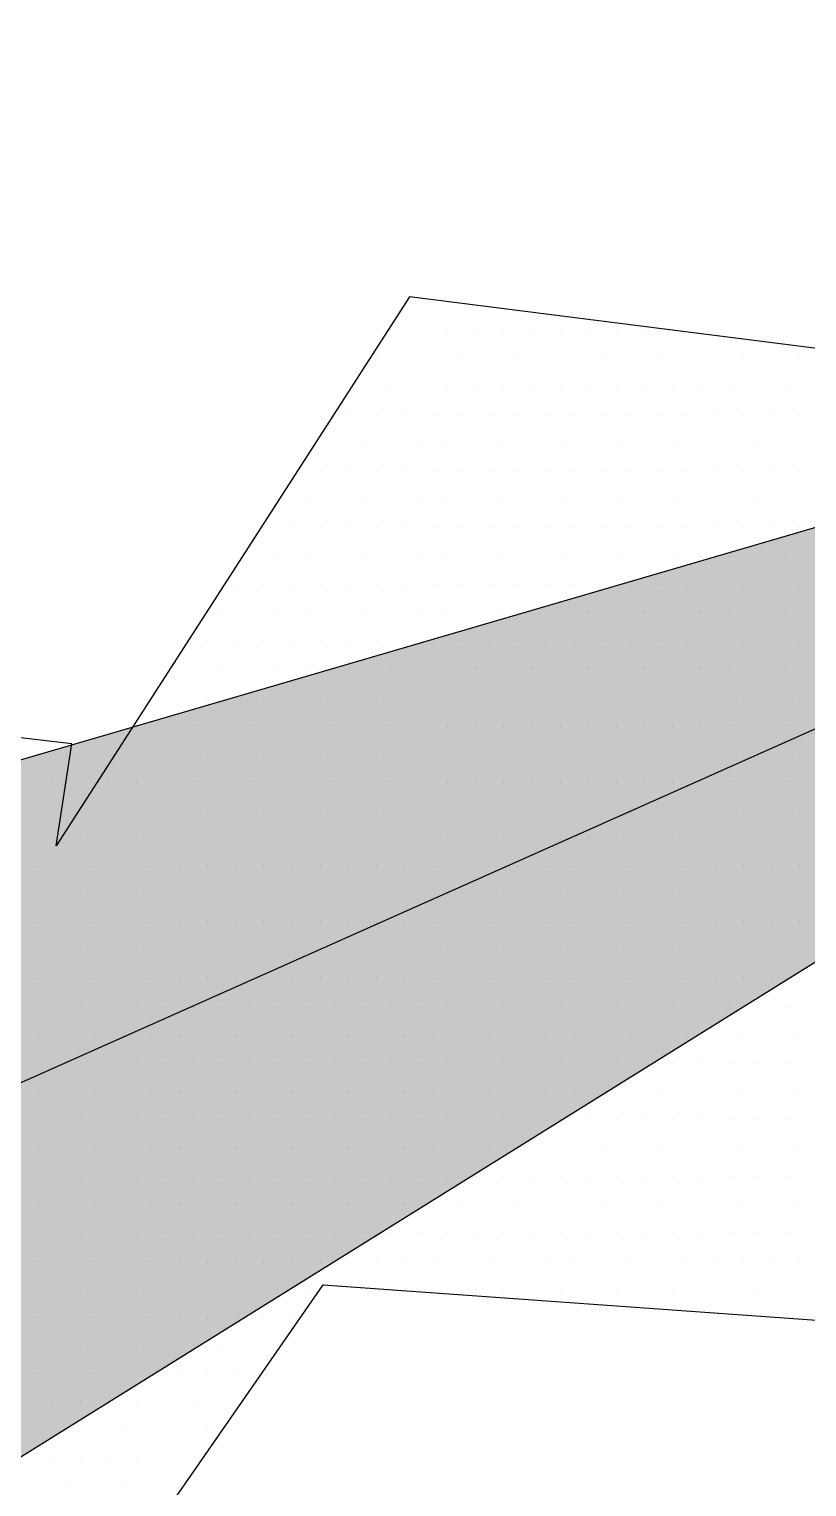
# Paper-space layout 'TOP_A1_00200_01-01-2017_MODELE' of a CAD drawing. Header units: metres. Extents: x 1274 to 2143, y 12 to 312.
# Drawn here: x 1538.615 to 1540.133, y 155.818 to 158.663 of the extents above; entities that cross this region are included whole.
import ezdxf

# ---------------------------------------------------------------- set-up
doc = ezdxf.new("R2010")
doc.units = ezdxf.units.M
doc.header["$LTSCALE"] = 2
doc.set_wipeout_variables(frame=1)
doc.linetypes.add('CACHEX2', pattern=[0.75, 0.5, -0.25])
for name, color, linetype in [('CARTOUCHE', 7, 'Continuous'), ('LOGO', 4, 'Continuous'), ('rosace', 7, 'Continuous')]:
    doc.layers.add(name, color=color, linetype=linetype)

# ---------------------------------------------------------------- blocks, each defined once
blk = doc.blocks.new('A$C715108E3')
at = {"layer": 'LOGO', "color": 131}
for p, q in [((-0.2929, -6.6344), (-0.2929, -6.6344)), ((-0.2043, -6.6344), (-0.2043, -6.6344)), ((-0.3518, -6.7259), (-0.3518, -6.7259)), ((-0.342, -6.7259), (-0.342, -6.7259)), ((-0.2508, -6.7259), (-0.2508, -6.7259)), ((-0.1587, -6.7259), (-0.1587, -6.7259)), ((-0.0667, -6.7259), (-0.0667, -6.7259)), ((0.0251, -6.7259), (0.0251, -6.7259)), ((0.1166, -6.7259), (0.1166, -6.7259)), ((0.2084, -6.7259), (0.2084, -6.7259)), ((0.3002, -6.7259), (0.3002, -6.7259)), ((0.3917, -6.7259), (0.3917, -6.7259)), ((0.4835, -6.7259), (0.4835, -6.7259)), ((0.5755, -6.7259), (0.5755, -6.7259)), ((-0.4108, -6.8181), (-0.4108, -6.8181)), ((-0.3879, -6.8181), (-0.3879, -6.8181)), ((-0.2963, -6.8181), (-0.2963, -6.8181)), ((-0.2043, -6.8181), (-0.2043, -6.8181)), ((-0.1124, -6.8181), (-0.1124, -6.8181)), ((-0.0212, -6.8181), (-0.0212, -6.8181)), ((0.0708, -6.8181), (0.0708, -6.8181)), ((0.1627, -6.8181), (0.1627, -6.8181)), ((0.2541, -6.8181), (0.2541, -6.8181)), ((0.346, -6.8181), (0.346, -6.8181)), ((0.4378, -6.8181), (0.4378, -6.8181)), ((0.5293, -6.8181), (0.5293, -6.8181)), ((0.6211, -6.8181), (0.6211, -6.8181)), ((0.7131, -6.8181), (0.7131, -6.8181)), ((0.8044, -6.8181), (0.8044, -6.8181)), ((0.8964, -6.8181), (0.8964, -6.8181)), ((0.988, -6.8181), (0.988, -6.8181)), ((-0.4702, -6.9095), (-0.4702, -6.9095)), ((-0.434, -6.9095), (-0.434, -6.9095)), ((-0.342, -6.9095), (-0.342, -6.9095)), ((-0.2508, -6.9095), (-0.2508, -6.9095)), ((-0.1587, -6.9095), (-0.1587, -6.9095)), ((-0.0667, -6.9095), (-0.0667, -6.9095)), ((0.0251, -6.9095), (0.0251, -6.9095)), ((0.1166, -6.9095), (0.1166, -6.9095)), ((0.2084, -6.9095), (0.2084, -6.9095)), ((0.3002, -6.9095), (0.3002, -6.9095)), ((0.3917, -6.9095), (0.3917, -6.9095)), ((0.4835, -6.9095), (0.4835, -6.9095)), ((0.5755, -6.9095), (0.5755, -6.9095)), ((0.6668, -6.9095), (0.6668, -6.9095)), ((0.7588, -6.9095), (0.7588, -6.9095)), ((0.8507, -6.9095), (0.8507, -6.9095)), ((0.9423, -6.9095), (0.9423, -6.9095)), ((-0.5293, -7.0019), (-0.5293, -7.0019)), ((-0.4796, -7.0019), (-0.4796, -7.0019)), ((-0.3879, -7.0019), (-0.3879, -7.0019)), ((-0.2963, -7.0019), (-0.2963, -7.0019)), ((-0.2043, -7.0019), (-0.2043, -7.0019)), ((-0.1124, -7.0019), (-0.1124, -7.0019)), ((-0.0212, -7.0019), (-0.0212, -7.0019)), ((0.0708, -7.0019), (0.0708, -7.0019)), ((0.1627, -7.0019), (0.1627, -7.0019)), ((0.2541, -7.0019), (0.2541, -7.0019)), ((0.346, -7.0019), (0.346, -7.0019)), ((0.4378, -7.0019), (0.4378, -7.0019)), ((0.5293, -7.0019), (0.5293, -7.0019)), ((0.6211, -7.0019), (0.6211, -7.0019)), ((0.7131, -7.0019), (0.7131, -7.0019)), ((0.8044, -7.0019), (0.8044, -7.0019)), ((0.8964, -7.0019), (0.8964, -7.0019)), ((0.988, -7.0019), (0.988, -7.0019)), ((-0.5877, -7.0932), (-0.5877, -7.0932)), ((-0.5257, -7.0932), (-0.5257, -7.0932)), ((-0.434, -7.0932), (-0.434, -7.0932)), ((-0.342, -7.0932), (-0.342, -7.0932)), ((-0.2508, -7.0932), (-0.2508, -7.0932)), ((-0.1587, -7.0932), (-0.1587, -7.0932)), ((-0.0667, -7.0932), (-0.0667, -7.0932)), ((0.0251, -7.0932), (0.0251, -7.0932)), ((0.1166, -7.0932), (0.1166, -7.0932)), ((0.2084, -7.0932), (0.2084, -7.0932)), ((0.3002, -7.0932), (0.3002, -7.0932)), ((0.3917, -7.0932), (0.3917, -7.0932)), ((0.4835, -7.0932), (0.4835, -7.0932)), ((0.5755, -7.0932), (0.5755, -7.0932)), ((0.6668, -7.0932), (0.6668, -7.0932)), ((0.7588, -7.0932), (0.7588, -7.0932)), ((0.8507, -7.0932), (0.8507, -7.0932)), ((0.9423, -7.0932), (0.9423, -7.0932)), ((-0.647, -7.1847), (-0.647, -7.1847)), ((-0.5712, -7.1847), (-0.5712, -7.1847)), ((-0.4796, -7.1847), (-0.4796, -7.1847)), ((-0.3879, -7.1847), (-0.3879, -7.1847)), ((-0.2963, -7.1847), (-0.2963, -7.1847)), ((-0.2043, -7.1847), (-0.2043, -7.1847)), ((-0.1124, -7.1847), (-0.1124, -7.1847)), ((-0.0212, -7.1847), (-0.0212, -7.1847)), ((0.0708, -7.1847), (0.0708, -7.1847)), ((0.1627, -7.1847), (0.1627, -7.1847)), ((0.2541, -7.1847), (0.2541, -7.1847)), ((0.346, -7.1847), (0.346, -7.1847)), ((0.4378, -7.1847), (0.4378, -7.1847)), ((0.5293, -7.1847), (0.5293, -7.1847)), ((0.6211, -7.1847), (0.6211, -7.1847)), ((0.7131, -7.1847), (0.7131, -7.1847)), ((0.8044, -7.1847), (0.8044, -7.1847)), ((0.8964, -7.1847), (0.8964, -7.1847)), ((0.988, -7.1847), (0.988, -7.1847)), ((-0.7062, -7.2771), (-0.7062, -7.2771)), ((-0.6173, -7.2771), (-0.6173, -7.2771)), ((-0.5257, -7.2771), (-0.5257, -7.2771)), ((-0.434, -7.2771), (-0.434, -7.2771)), ((-0.342, -7.2771), (-0.342, -7.2771)), ((-0.2508, -7.2771), (-0.2508, -7.2771)), ((-0.1587, -7.2771), (-0.1587, -7.2771)), ((-0.0667, -7.2771), (-0.0667, -7.2771)), ((0.0251, -7.2771), (0.0251, -7.2771)), ((0.1166, -7.2771), (0.1166, -7.2771)), ((0.2084, -7.2771), (0.2084, -7.2771)), ((0.3002, -7.2771), (0.3002, -7.2771)), ((0.3917, -7.2771), (0.3917, -7.2771)), ((0.4835, -7.2771), (0.4835, -7.2771)), ((0.5755, -7.2771), (0.5755, -7.2771)), ((0.6668, -7.2771), (0.6668, -7.2771)), ((0.7588, -7.2771), (0.7588, -7.2771)), ((0.8507, -7.2771), (0.8507, -7.2771)), ((0.9423, -7.2771), (0.9423, -7.2771)), ((-0.765, -7.3683), (-0.765, -7.3683)), ((-0.7549, -7.3683), (-0.7549, -7.3683)), ((-0.6633, -7.3683), (-0.6633, -7.3683)), ((-0.5712, -7.3683), (-0.5712, -7.3683)), ((-0.4796, -7.3683), (-0.4796, -7.3683)), ((-0.3879, -7.3683), (-0.3879, -7.3683)), ((-0.2963, -7.3683), (-0.2963, -7.3683)), ((-0.2043, -7.3683), (-0.2043, -7.3683)), ((-0.1124, -7.3683), (-0.1124, -7.3683)), ((-0.0212, -7.3683), (-0.0212, -7.3683)), ((0.0708, -7.3683), (0.0708, -7.3683)), ((0.1627, -7.3683), (0.1627, -7.3683)), ((0.2541, -7.3683), (0.2541, -7.3683)), ((0.346, -7.3683), (0.346, -7.3683)), ((0.4378, -7.3683), (0.4378, -7.3683)), ((0.5293, -7.3683), (0.5293, -7.3683)), ((0.6211, -7.3683), (0.6211, -7.3683)), ((0.7131, -7.3683), (0.7131, -7.3683)), ((0.8044, -7.3683), (0.8044, -7.3683)), ((0.8964, -7.3683), (0.8964, -7.3683)), ((0.988, -7.3683), (0.988, -7.3683)), ((-0.8237, -7.46), (-0.8237, -7.46)), ((-0.801, -7.46), (-0.801, -7.46)), ((-0.709, -7.46), (-0.709, -7.46)), ((-0.6173, -7.46), (-0.6173, -7.46)), ((-0.5257, -7.46), (-0.5257, -7.46)), ((-0.434, -7.46), (-0.434, -7.46)), ((-0.342, -7.46), (-0.342, -7.46)), ((-0.2508, -7.46), (-0.2508, -7.46)), ((-0.1587, -7.46), (-0.1587, -7.46)), ((-0.0667, -7.46), (-0.0667, -7.46)), ((0.0251, -7.46), (0.0251, -7.46)), ((0.1166, -7.46), (0.1166, -7.46)), ((0.2084, -7.46), (0.2084, -7.46)), ((0.3002, -7.46), (0.3002, -7.46)), ((0.3917, -7.46), (0.3917, -7.46)), ((0.4835, -7.46), (0.4835, -7.46)), ((0.5755, -7.46), (0.5755, -7.46)), ((0.6668, -7.46), (0.6668, -7.46)), ((0.7588, -7.46), (0.7588, -7.46)), ((0.8507, -7.46), (0.8507, -7.46)), ((0.9423, -7.46), (0.9423, -7.46)), ((-0.8831, -7.5524), (-0.8831, -7.5524)), ((-0.8465, -7.5524), (-0.8465, -7.5524)), ((-0.7549, -7.5524), (-0.7549, -7.5524)), ((-0.6633, -7.5524), (-0.6633, -7.5524)), ((-0.5712, -7.5524), (-0.5712, -7.5524)), ((-0.4796, -7.5524), (-0.4796, -7.5524)), ((-0.3879, -7.5524), (-0.3879, -7.5524)), ((-0.2963, -7.5524), (-0.2963, -7.5524)), ((-0.2043, -7.5524), (-0.2043, -7.5524)), ((-0.1124, -7.5524), (-0.1124, -7.5524)), ((-0.0212, -7.5524), (-0.0212, -7.5524)), ((0.0708, -7.5524), (0.0708, -7.5524)), ((0.1627, -7.5524), (0.1627, -7.5524)), ((0.2541, -7.5524), (0.2541, -7.5524)), ((0.346, -7.5524), (0.346, -7.5524)), ((0.4378, -7.5524), (0.4378, -7.5524)), ((0.5293, -7.5524), (0.5293, -7.5524)), ((0.6211, -7.5524), (0.6211, -7.5524)), ((0.7131, -7.5524), (0.7131, -7.5524)), ((0.8044, -7.5524), (0.8044, -7.5524)), ((0.8964, -7.5524), (0.8964, -7.5524)), ((0.988, -7.5524), (0.988, -7.5524)), ((-0.9423, -7.6436), (-0.9423, -7.6436)), ((-0.8921, -7.6436), (-0.8921, -7.6436)), ((-0.801, -7.6436), (-0.801, -7.6436)), ((-0.709, -7.6436), (-0.709, -7.6436)), ((-0.6173, -7.6436), (-0.6173, -7.6436)), ((-0.5257, -7.6436), (-0.5257, -7.6436)), ((-0.434, -7.6436), (-0.434, -7.6436)), ((-0.342, -7.6436), (-0.342, -7.6436)), ((-0.2508, -7.6436), (-0.2508, -7.6436)), ((-0.1587, -7.6436), (-0.1587, -7.6436)), ((-0.0667, -7.6436), (-0.0667, -7.6436)), ((0.0251, -7.6436), (0.0251, -7.6436)), ((0.1166, -7.6436), (0.1166, -7.6436)), ((0.2084, -7.6436), (0.2084, -7.6436)), ((0.3002, -7.6436), (0.3002, -7.6436)), ((0.3917, -7.6436), (0.3917, -7.6436)), ((0.4835, -7.6436), (0.4835, -7.6436)), ((0.5755, -7.6436), (0.5755, -7.6436)), ((0.6668, -7.6436), (0.6668, -7.6436)), ((0.7588, -7.6436), (0.7588, -7.6436)), ((0.8507, -7.6436), (0.8507, -7.6436)), ((0.9423, -7.6436), (0.9423, -7.6436)), ((-1.0012, -7.7349), (-1.0012, -7.7349)), ((-0.9386, -7.7349), (-0.9386, -7.7349)), ((-0.8465, -7.7349), (-0.8465, -7.7349)), ((-0.7549, -7.7349), (-0.7549, -7.7349)), ((-0.6633, -7.7349), (-0.6633, -7.7349)), ((-0.5712, -7.7349), (-0.5712, -7.7349)), ((-0.4796, -7.7349), (-0.4796, -7.7349)), ((-0.3879, -7.7349), (-0.3879, -7.7349)), ((-0.2963, -7.7349), (-0.2963, -7.7349)), ((-0.2043, -7.7349), (-0.2043, -7.7349)), ((-0.1124, -7.7349), (-0.1124, -7.7349)), ((-0.0212, -7.7349), (-0.0212, -7.7349)), ((0.0708, -7.7349), (0.0708, -7.7349)), ((0.1627, -7.7349), (0.1627, -7.7349)), ((0.2541, -7.7349), (0.2541, -7.7349)), ((0.346, -7.7349), (0.346, -7.7349)), ((0.4378, -7.7349), (0.4378, -7.7349)), ((0.5293, -7.7349), (0.5293, -7.7349)), ((0.6211, -7.7349), (0.6211, -7.7349)), ((0.7131, -7.7349), (0.7131, -7.7349)), ((0.8044, -7.7349), (0.8044, -7.7349)), ((0.8964, -7.7349), (0.8964, -7.7349)), ((0.988, -7.7349), (0.988, -7.7349)), ((-1.0596, -7.8275), (-1.0596, -7.8275)), ((-0.9841, -7.8275), (-0.9841, -7.8275)), ((-0.8921, -7.8275), (-0.8921, -7.8275)), ((-0.801, -7.8275), (-0.801, -7.8275)), ((-0.709, -7.8275), (-0.709, -7.8275)), ((-0.6173, -7.8275), (-0.6173, -7.8275)), ((-0.5257, -7.8275), (-0.5257, -7.8275)), ((-0.434, -7.8275), (-0.434, -7.8275)), ((-0.342, -7.8275), (-0.342, -7.8275)), ((-0.2508, -7.8275), (-0.2508, -7.8275)), ((-0.1587, -7.8275), (-0.1587, -7.8275)), ((-0.0667, -7.8275), (-0.0667, -7.8275)), ((0.0251, -7.8275), (0.0251, -7.8275)), ((0.1166, -7.8275), (0.1166, -7.8275)), ((0.2084, -7.8275), (0.2084, -7.8275)), ((0.3002, -7.8275), (0.3002, -7.8275)), ((0.3917, -7.8275), (0.3917, -7.8275)), ((0.4835, -7.8275), (0.4835, -7.8275)), ((0.5755, -7.8275), (0.5755, -7.8275)), ((0.6668, -7.8275), (0.6668, -7.8275)), ((0.7588, -7.8275), (0.7588, -7.8275)), ((0.8507, -7.8275), (0.8507, -7.8275)), ((0.9423, -7.8275), (0.9423, -7.8275)), ((-1.119, -7.919), (-1.119, -7.919)), ((-1.0298, -7.919), (-1.0298, -7.919)), ((-0.9386, -7.919), (-0.9386, -7.919)), ((-0.8465, -7.919), (-0.8465, -7.919)), ((-0.7549, -7.919), (-0.7549, -7.919)), ((-0.6633, -7.919), (-0.6633, -7.919)), ((-0.5712, -7.919), (-0.5712, -7.919)), ((-0.4796, -7.919), (-0.4796, -7.919)), ((-0.3879, -7.919), (-0.3879, -7.919)), ((-0.2963, -7.919), (-0.2963, -7.919)), ((-0.2043, -7.919), (-0.2043, -7.919)), ((-0.1124, -7.919), (-0.1124, -7.919)), ((-0.0212, -7.919), (-0.0212, -7.919)), ((0.0708, -7.919), (0.0708, -7.919)), ((0.1627, -7.919), (0.1627, -7.919)), ((0.2541, -7.919), (0.2541, -7.919)), ((0.346, -7.919), (0.346, -7.919)), ((0.4378, -7.919), (0.4378, -7.919)), ((0.5293, -7.919), (0.5293, -7.919)), ((0.6211, -7.919), (0.6211, -7.919)), ((0.7131, -7.919), (0.7131, -7.919)), ((0.8044, -7.919), (0.8044, -7.919)), ((0.8964, -7.919), (0.8964, -7.919)), ((0.988, -7.919), (0.988, -7.919)), ((-1.1785, -8.0102), (-1.1785, -8.0102)), ((-1.1674, -8.0102), (-1.1674, -8.0102)), ((-1.0761, -8.0102), (-1.0761, -8.0102)), ((-0.9841, -8.0102), (-0.9841, -8.0102)), ((-0.8921, -8.0102), (-0.8921, -8.0102)), ((-0.801, -8.0102), (-0.801, -8.0102)), ((-0.709, -8.0102), (-0.709, -8.0102)), ((-0.6173, -8.0102), (-0.6173, -8.0102)), ((-0.5257, -8.0102), (-0.5257, -8.0102)), ((-0.434, -8.0102), (-0.434, -8.0102)), ((-0.342, -8.0102), (-0.342, -8.0102)), ((-0.2508, -8.0102), (-0.2508, -8.0102)), ((-0.1587, -8.0102), (-0.1587, -8.0102)), ((-0.0667, -8.0102), (-0.0667, -8.0102)), ((0.0251, -8.0102), (0.0251, -8.0102)), ((0.1166, -8.0102), (0.1166, -8.0102)), ((0.2084, -8.0102), (0.2084, -8.0102)), ((0.3002, -8.0102), (0.3002, -8.0102)), ((0.3917, -8.0102), (0.3917, -8.0102)), ((0.4835, -8.0102), (0.4835, -8.0102)), ((0.5755, -8.0102), (0.5755, -8.0102)), ((0.6668, -8.0102), (0.6668, -8.0102)), ((0.7588, -8.0102), (0.7588, -8.0102)), ((0.8507, -8.0102), (0.8507, -8.0102)), ((0.9423, -8.0102), (0.9423, -8.0102)), ((-1.4888, -8.1026), (-1.4888, -8.1026)), ((-1.397, -8.1026), (-1.397, -8.1026)), ((-1.2371, -8.1026), (-1.2371, -8.1026)), ((-1.2137, -8.1026), (-1.2137, -8.1026)), ((-1.1219, -8.1026), (-1.1219, -8.1026)), ((-1.0298, -8.1026), (-1.0298, -8.1026)), ((-0.9386, -8.1026), (-0.9386, -8.1026)), ((-0.8465, -8.1026), (-0.8465, -8.1026)), ((-0.7549, -8.1026), (-0.7549, -8.1026)), ((-0.6633, -8.1026), (-0.6633, -8.1026)), ((-0.5712, -8.1026), (-0.5712, -8.1026)), ((-0.4796, -8.1026), (-0.4796, -8.1026)), ((-0.3879, -8.1026), (-0.3879, -8.1026)), ((-0.2963, -8.1026), (-0.2963, -8.1026)), ((-0.2043, -8.1026), (-0.2043, -8.1026)), ((-0.1124, -8.1026), (-0.1124, -8.1026)), ((-0.0212, -8.1026), (-0.0212, -8.1026)), ((0.0708, -8.1026), (0.0708, -8.1026)), ((0.1627, -8.1026), (0.1627, -8.1026)), ((0.2541, -8.1026), (0.2541, -8.1026)), ((0.346, -8.1026), (0.346, -8.1026)), ((0.4378, -8.1026), (0.4378, -8.1026)), ((0.5293, -8.1026), (0.5293, -8.1026)), ((0.6211, -8.1026), (0.6211, -8.1026)), ((0.7131, -8.1026), (0.7131, -8.1026)), ((0.8044, -8.1026), (0.8044, -8.1026)), ((0.8964, -8.1026), (0.8964, -8.1026)), ((0.988, -8.1026), (0.988, -8.1026)), ((-1.4427, -8.1941), (-1.4427, -8.1941)), ((-1.2958, -8.1941), (-1.2958, -8.1941)), ((-1.2594, -8.1941), (-1.2594, -8.1941)), ((-1.1674, -8.1941), (-1.1674, -8.1941)), ((-1.0761, -8.1941), (-1.0761, -8.1941)), ((-0.9841, -8.1941), (-0.9841, -8.1941)), ((-0.8921, -8.1941), (-0.8921, -8.1941)), ((-0.801, -8.1941), (-0.801, -8.1941)), ((-0.709, -8.1941), (-0.709, -8.1941)), ((-0.6173, -8.1941), (-0.6173, -8.1941)), ((-0.5257, -8.1941), (-0.5257, -8.1941)), ((-0.434, -8.1941), (-0.434, -8.1941)), ((-0.342, -8.1941), (-0.342, -8.1941)), ((-0.2508, -8.1941), (-0.2508, -8.1941)), ((-0.1587, -8.1941), (-0.1587, -8.1941)), ((-0.0667, -8.1941), (-0.0667, -8.1941)), ((0.0251, -8.1941), (0.0251, -8.1941)), ((0.1166, -8.1941), (0.1166, -8.1941)), ((0.2084, -8.1941), (0.2084, -8.1941)), ((0.3002, -8.1941), (0.3002, -8.1941)), ((0.3917, -8.1941), (0.3917, -8.1941)), ((0.4835, -8.1941), (0.4835, -8.1941)), ((0.5755, -8.1941), (0.5755, -8.1941)), ((0.6668, -8.1941), (0.6668, -8.1941)), ((0.7588, -8.1941), (0.7588, -8.1941)), ((0.8507, -8.1941), (0.8507, -8.1941)), ((0.9423, -8.1941), (0.9423, -8.1941)), ((-1.4888, -8.2855), (-1.4888, -8.2855)), ((-1.355, -8.2855), (-1.355, -8.2855)), ((-1.3051, -8.2855), (-1.3051, -8.2855)), ((-1.2137, -8.2855), (-1.2137, -8.2855)), ((-1.1219, -8.2855), (-1.1219, -8.2855)), ((-1.0298, -8.2855), (-1.0298, -8.2855)), ((-0.9386, -8.2855), (-0.9386, -8.2855)), ((-0.8465, -8.2855), (-0.8465, -8.2855)), ((-0.7549, -8.2855), (-0.7549, -8.2855)), ((-0.6633, -8.2855), (-0.6633, -8.2855)), ((-0.5712, -8.2855), (-0.5712, -8.2855)), ((-0.4796, -8.2855), (-0.4796, -8.2855)), ((-0.3879, -8.2855), (-0.3879, -8.2855)), ((-0.2963, -8.2855), (-0.2963, -8.2855)), ((-0.2043, -8.2855), (-0.2043, -8.2855)), ((-0.1124, -8.2855), (-0.1124, -8.2855)), ((-0.0212, -8.2855), (-0.0212, -8.2855)), ((0.0708, -8.2855), (0.0708, -8.2855)), ((0.1627, -8.2855), (0.1627, -8.2855)), ((0.2541, -8.2855), (0.2541, -8.2855)), ((0.346, -8.2855), (0.346, -8.2855)), ((0.4378, -8.2855), (0.4378, -8.2855)), ((0.5293, -8.2855), (0.5293, -8.2855)), ((0.6211, -8.2855), (0.6211, -8.2855)), ((0.7131, -8.2855), (0.7131, -8.2855)), ((0.8044, -8.2855), (0.8044, -8.2855)), ((0.8964, -8.2855), (0.8964, -8.2855)), ((0.988, -8.2855), (0.988, -8.2855)), ((-1.4427, -8.3777), (-1.4427, -8.3777)), ((-1.4144, -8.3777), (-1.4144, -8.3777)), ((-1.3512, -8.3777), (-1.3512, -8.3777)), ((-1.2594, -8.3777), (-1.2594, -8.3777)), ((-1.1674, -8.3777), (-1.1674, -8.3777)), ((-1.0761, -8.3777), (-1.0761, -8.3777)), ((-0.9841, -8.3777), (-0.9841, -8.3777)), ((-0.8921, -8.3777), (-0.8921, -8.3777)), ((-0.801, -8.3777), (-0.801, -8.3777)), ((-0.709, -8.3777), (-0.709, -8.3777)), ((-0.6173, -8.3777), (-0.6173, -8.3777)), ((-0.5257, -8.3777), (-0.5257, -8.3777)), ((-0.434, -8.3777), (-0.434, -8.3777)), ((-0.342, -8.3777), (-0.342, -8.3777)), ((-0.2508, -8.3777), (-0.2508, -8.3777)), ((-0.1587, -8.3777), (-0.1587, -8.3777)), ((-0.0667, -8.3777), (-0.0667, -8.3777)), ((0.0251, -8.3777), (0.0251, -8.3777)), ((0.1166, -8.3777), (0.1166, -8.3777)), ((0.2084, -8.3777), (0.2084, -8.3777)), ((0.3002, -8.3777), (0.3002, -8.3777)), ((0.3917, -8.3777), (0.3917, -8.3777)), ((0.4835, -8.3777), (0.4835, -8.3777)), ((0.5755, -8.3777), (0.5755, -8.3777)), ((0.6668, -8.3777), (0.6668, -8.3777)), ((0.7588, -8.3777), (0.7588, -8.3777)), ((0.8507, -8.3777), (0.8507, -8.3777)), ((0.9423, -8.3777), (0.9423, -8.3777)), ((-1.4888, -8.4692), (-1.4888, -8.4692)), ((-1.397, -8.4692), (-1.397, -8.4692)), ((-1.3051, -8.4692), (-1.3051, -8.4692)), ((-1.2137, -8.4692), (-1.2137, -8.4692)), ((-1.1219, -8.4692), (-1.1219, -8.4692)), ((-1.0298, -8.4692), (-1.0298, -8.4692)), ((-0.9386, -8.4692), (-0.9386, -8.4692)), ((-0.8465, -8.4692), (-0.8465, -8.4692)), ((-0.7549, -8.4692), (-0.7549, -8.4692)), ((-0.6633, -8.4692), (-0.6633, -8.4692)), ((-0.5712, -8.4692), (-0.5712, -8.4692)), ((-0.4796, -8.4692), (-0.4796, -8.4692)), ((-0.3879, -8.4692), (-0.3879, -8.4692)), ((-0.2963, -8.4692), (-0.2963, -8.4692)), ((-0.2043, -8.4692), (-0.2043, -8.4692)), ((-0.1124, -8.4692), (-0.1124, -8.4692)), ((-0.0212, -8.4692), (-0.0212, -8.4692)), ((0.0708, -8.4692), (0.0708, -8.4692)), ((0.1627, -8.4692), (0.1627, -8.4692)), ((0.2541, -8.4692), (0.2541, -8.4692)), ((0.346, -8.4692), (0.346, -8.4692)), ((0.4378, -8.4692), (0.4378, -8.4692)), ((0.5293, -8.4692), (0.5293, -8.4692)), ((0.6211, -8.4692), (0.6211, -8.4692)), ((0.7131, -8.4692), (0.7131, -8.4692)), ((0.8044, -8.4692), (0.8044, -8.4692)), ((0.8964, -8.4692), (0.8964, -8.4692)), ((0.988, -8.4692), (0.988, -8.4692)), ((-1.4427, -8.5607), (-1.4427, -8.5607)), ((-1.3512, -8.5607), (-1.3512, -8.5607)), ((-1.2594, -8.5607), (-1.2594, -8.5607)), ((-1.1674, -8.5607), (-1.1674, -8.5607)), ((-1.0761, -8.5607), (-1.0761, -8.5607)), ((-0.9841, -8.5607), (-0.9841, -8.5607)), ((-0.8921, -8.5607), (-0.8921, -8.5607)), ((-0.801, -8.5607), (-0.801, -8.5607)), ((-0.709, -8.5607), (-0.709, -8.5607)), ((-0.6173, -8.5607), (-0.6173, -8.5607)), ((-0.5257, -8.5607), (-0.5257, -8.5607)), ((-0.434, -8.5607), (-0.434, -8.5607)), ((-0.342, -8.5607), (-0.342, -8.5607)), ((-0.2508, -8.5607), (-0.2508, -8.5607)), ((-0.1587, -8.5607), (-0.1587, -8.5607)), ((-0.0667, -8.5607), (-0.0667, -8.5607)), ((0.0251, -8.5607), (0.0251, -8.5607)), ((0.1166, -8.5607), (0.1166, -8.5607)), ((0.2084, -8.5607), (0.2084, -8.5607)), ((0.3002, -8.5607), (0.3002, -8.5607)), ((0.3917, -8.5607), (0.3917, -8.5607)), ((0.4835, -8.5607), (0.4835, -8.5607)), ((0.5755, -8.5607), (0.5755, -8.5607)), ((0.6668, -8.5607), (0.6668, -8.5607)), ((0.7588, -8.5607), (0.7588, -8.5607)), ((0.8507, -8.5607), (0.8507, -8.5607)), ((0.9423, -8.5607), (0.9423, -8.5607)), ((-1.4888, -8.6529), (-1.4888, -8.6529)), ((-1.397, -8.6529), (-1.397, -8.6529)), ((-1.3051, -8.6529), (-1.3051, -8.6529)), ((-1.2137, -8.6529), (-1.2137, -8.6529)), ((-1.1219, -8.6529), (-1.1219, -8.6529)), ((-1.0298, -8.6529), (-1.0298, -8.6529)), ((-0.9386, -8.6529), (-0.9386, -8.6529)), ((-0.8465, -8.6529), (-0.8465, -8.6529)), ((-0.7549, -8.6529), (-0.7549, -8.6529)), ((-0.6633, -8.6529), (-0.6633, -8.6529)), ((-0.5712, -8.6529), (-0.5712, -8.6529)), ((-0.4796, -8.6529), (-0.4796, -8.6529)), ((-0.3879, -8.6529), (-0.3879, -8.6529)), ((-0.2963, -8.6529), (-0.2963, -8.6529)), ((-0.2043, -8.6529), (-0.2043, -8.6529)), ((-0.1124, -8.6529), (-0.1124, -8.6529)), ((-0.0212, -8.6529), (-0.0212, -8.6529)), ((0.0708, -8.6529), (0.0708, -8.6529)), ((0.1627, -8.6529), (0.1627, -8.6529)), ((0.2541, -8.6529), (0.2541, -8.6529)), ((0.346, -8.6529), (0.346, -8.6529)), ((0.4378, -8.6529), (0.4378, -8.6529)), ((0.5293, -8.6529), (0.5293, -8.6529)), ((0.6211, -8.6529), (0.6211, -8.6529)), ((0.7131, -8.6529), (0.7131, -8.6529)), ((0.8044, -8.6529), (0.8044, -8.6529)), ((0.8964, -8.6529), (0.8964, -8.6529)), ((0.988, -8.6529), (0.988, -8.6529)), ((-1.4427, -8.7443), (-1.4427, -8.7443)), ((-1.3512, -8.7443), (-1.3512, -8.7443)), ((-1.2594, -8.7443), (-1.2594, -8.7443)), ((-1.1674, -8.7443), (-1.1674, -8.7443)), ((-1.0761, -8.7443), (-1.0761, -8.7443)), ((-0.9841, -8.7443), (-0.9841, -8.7443)), ((-0.8921, -8.7443), (-0.8921, -8.7443)), ((-0.801, -8.7443), (-0.801, -8.7443)), ((-0.709, -8.7443), (-0.709, -8.7443)), ((-0.6173, -8.7443), (-0.6173, -8.7443)), ((-0.5257, -8.7443), (-0.5257, -8.7443)), ((-0.434, -8.7443), (-0.434, -8.7443)), ((-0.342, -8.7443), (-0.342, -8.7443)), ((-0.2508, -8.7443), (-0.2508, -8.7443)), ((-0.1587, -8.7443), (-0.1587, -8.7443)), ((-0.0667, -8.7443), (-0.0667, -8.7443)), ((0.0251, -8.7443), (0.0251, -8.7443)), ((0.1166, -8.7443), (0.1166, -8.7443)), ((0.2084, -8.7443), (0.2084, -8.7443)), ((0.3002, -8.7443), (0.3002, -8.7443)), ((0.3917, -8.7443), (0.3917, -8.7443)), ((0.4835, -8.7443), (0.4835, -8.7443)), ((0.5755, -8.7443), (0.5755, -8.7443)), ((0.6668, -8.7443), (0.6668, -8.7443)), ((0.7588, -8.7443), (0.7588, -8.7443)), ((0.8507, -8.7443), (0.8507, -8.7443)), ((0.9423, -8.7443), (0.9423, -8.7443)), ((-1.4888, -8.8356), (-1.4888, -8.8356)), ((-1.397, -8.8356), (-1.397, -8.8356)), ((-1.3051, -8.8356), (-1.3051, -8.8356)), ((-1.2137, -8.8356), (-1.2137, -8.8356)), ((-1.1219, -8.8356), (-1.1219, -8.8356)), ((-1.0298, -8.8356), (-1.0298, -8.8356)), ((-0.9386, -8.8356), (-0.9386, -8.8356)), ((-0.8465, -8.8356), (-0.8465, -8.8356)), ((-0.7549, -8.8356), (-0.7549, -8.8356)), ((-0.6633, -8.8356), (-0.6633, -8.8356)), ((-0.5712, -8.8356), (-0.5712, -8.8356)), ((-0.4796, -8.8356), (-0.4796, -8.8356)), ((-0.3879, -8.8356), (-0.3879, -8.8356)), ((-0.2963, -8.8356), (-0.2963, -8.8356)), ((-0.2043, -8.8356), (-0.2043, -8.8356)), ((-0.1124, -8.8356), (-0.1124, -8.8356)), ((-0.0212, -8.8356), (-0.0212, -8.8356)), ((0.0708, -8.8356), (0.0708, -8.8356)), ((0.1627, -8.8356), (0.1627, -8.8356)), ((0.2541, -8.8356), (0.2541, -8.8356)), ((0.346, -8.8356), (0.346, -8.8356)), ((0.4378, -8.8356), (0.4378, -8.8356)), ((0.5293, -8.8356), (0.5293, -8.8356)), ((0.6211, -8.8356), (0.6211, -8.8356)), ((0.7131, -8.8356), (0.7131, -8.8356)), ((0.8044, -8.8356), (0.8044, -8.8356)), ((0.8964, -8.8356), (0.8964, -8.8356)), ((0.988, -8.8356), (0.988, -8.8356)), ((-1.4427, -8.928), (-1.4427, -8.928)), ((-1.3512, -8.928), (-1.3512, -8.928)), ((-1.2594, -8.928), (-1.2594, -8.928)), ((-1.1674, -8.928), (-1.1674, -8.928)), ((-1.0761, -8.928), (-1.0761, -8.928)), ((-0.9841, -8.928), (-0.9841, -8.928)), ((-0.8921, -8.928), (-0.8921, -8.928)), ((-0.801, -8.928), (-0.801, -8.928)), ((-0.709, -8.928), (-0.709, -8.928)), ((-0.6173, -8.928), (-0.6173, -8.928)), ((-0.5257, -8.928), (-0.5257, -8.928)), ((-0.434, -8.928), (-0.434, -8.928)), ((-0.342, -8.928), (-0.342, -8.928)), ((-0.2508, -8.928), (-0.2508, -8.928)), ((-0.1587, -8.928), (-0.1587, -8.928)), ((-0.0667, -8.928), (-0.0667, -8.928)), ((0.0251, -8.928), (0.0251, -8.928)), ((0.1166, -8.928), (0.1166, -8.928)), ((0.2084, -8.928), (0.2084, -8.928)), ((0.3002, -8.928), (0.3002, -8.928)), ((0.3917, -8.928), (0.3917, -8.928)), ((0.4835, -8.928), (0.4835, -8.928)), ((0.5755, -8.928), (0.5755, -8.928)), ((0.6668, -8.928), (0.6668, -8.928)), ((0.7588, -8.928), (0.7588, -8.928)), ((0.8507, -8.928), (0.8507, -8.928)), ((0.9423, -8.928), (0.9423, -8.928)), ((-1.4888, -9.0196), (-1.4888, -9.0196)), ((-1.397, -9.0196), (-1.397, -9.0196)), ((-1.3051, -9.0196), (-1.3051, -9.0196)), ((-1.2137, -9.0196), (-1.2137, -9.0196)), ((-1.1219, -9.0196), (-1.1219, -9.0196)), ((-1.0298, -9.0196), (-1.0298, -9.0196)), ((-0.9386, -9.0196), (-0.9386, -9.0196)), ((-0.8465, -9.0196), (-0.8465, -9.0196)), ((-0.7549, -9.0196), (-0.7549, -9.0196)), ((-0.6633, -9.0196), (-0.6633, -9.0196)), ((-0.5712, -9.0196), (-0.5712, -9.0196)), ((-0.4796, -9.0196), (-0.4796, -9.0196)), ((-0.3879, -9.0196), (-0.3879, -9.0196)), ((-0.2963, -9.0196), (-0.2963, -9.0196)), ((-0.2043, -9.0196), (-0.2043, -9.0196)), ((-0.1124, -9.0196), (-0.1124, -9.0196)), ((-0.0212, -9.0196), (-0.0212, -9.0196)), ((0.0708, -9.0196), (0.0708, -9.0196)), ((0.1627, -9.0196), (0.1627, -9.0196)), ((0.2541, -9.0196), (0.2541, -9.0196)), ((0.346, -9.0196), (0.346, -9.0196)), ((0.4378, -9.0196), (0.4378, -9.0196)), ((0.5293, -9.0196), (0.5293, -9.0196)), ((0.6211, -9.0196), (0.6211, -9.0196)), ((0.7131, -9.0196), (0.7131, -9.0196)), ((0.8044, -9.0196), (0.8044, -9.0196)), ((0.8964, -9.0196), (0.8964, -9.0196)), ((0.988, -9.0196), (0.988, -9.0196)), ((-1.4427, -9.1109), (-1.4427, -9.1109)), ((-1.3512, -9.1109), (-1.3512, -9.1109)), ((-1.2594, -9.1109), (-1.2594, -9.1109)), ((-1.1674, -9.1109), (-1.1674, -9.1109)), ((-1.0761, -9.1109), (-1.0761, -9.1109)), ((-0.9841, -9.1109), (-0.9841, -9.1109)), ((-0.8921, -9.1109), (-0.8921, -9.1109)), ((-0.801, -9.1109), (-0.801, -9.1109)), ((-0.709, -9.1109), (-0.709, -9.1109)), ((-0.6173, -9.1109), (-0.6173, -9.1109)), ((-0.5257, -9.1109), (-0.5257, -9.1109)), ((-0.434, -9.1109), (-0.434, -9.1109)), ((-0.342, -9.1109), (-0.342, -9.1109)), ((-0.2508, -9.1109), (-0.2508, -9.1109)), ((-0.1587, -9.1109), (-0.1587, -9.1109)), ((-0.0667, -9.1109), (-0.0667, -9.1109)), ((0.0251, -9.1109), (0.0251, -9.1109)), ((0.1166, -9.1109), (0.1166, -9.1109)), ((0.2084, -9.1109), (0.2084, -9.1109)), ((0.3002, -9.1109), (0.3002, -9.1109)), ((0.3917, -9.1109), (0.3917, -9.1109)), ((0.4835, -9.1109), (0.4835, -9.1109)), ((0.5755, -9.1109), (0.5755, -9.1109)), ((0.6668, -9.1109), (0.6668, -9.1109)), ((0.7588, -9.1109), (0.7588, -9.1109)), ((0.8507, -9.1109), (0.8507, -9.1109)), ((0.9423, -9.1109), (0.9423, -9.1109)), ((-1.4888, -9.2033), (-1.4888, -9.2033)), ((-1.397, -9.2033), (-1.397, -9.2033)), ((-1.3051, -9.2033), (-1.3051, -9.2033)), ((-1.2137, -9.2033), (-1.2137, -9.2033)), ((-1.1219, -9.2033), (-1.1219, -9.2033)), ((-1.0298, -9.2033), (-1.0298, -9.2033)), ((-0.9386, -9.2033), (-0.9386, -9.2033)), ((-0.8465, -9.2033), (-0.8465, -9.2033)), ((-0.7549, -9.2033), (-0.7549, -9.2033)), ((-0.6633, -9.2033), (-0.6633, -9.2033)), ((-0.5712, -9.2033), (-0.5712, -9.2033)), ((-0.4796, -9.2033), (-0.4796, -9.2033)), ((-0.3879, -9.2033), (-0.3879, -9.2033)), ((-0.2963, -9.2033), (-0.2963, -9.2033)), ((-0.2043, -9.2033), (-0.2043, -9.2033)), ((-0.1124, -9.2033), (-0.1124, -9.2033)), ((-0.0212, -9.2033), (-0.0212, -9.2033)), ((0.0708, -9.2033), (0.0708, -9.2033)), ((0.1627, -9.2033), (0.1627, -9.2033)), ((0.2541, -9.2033), (0.2541, -9.2033)), ((0.346, -9.2033), (0.346, -9.2033)), ((0.4378, -9.2033), (0.4378, -9.2033)), ((0.5293, -9.2033), (0.5293, -9.2033)), ((0.6211, -9.2033), (0.6211, -9.2033)), ((0.7131, -9.2033), (0.7131, -9.2033)), ((0.8044, -9.2033), (0.8044, -9.2033)), ((0.8964, -9.2033), (0.8964, -9.2033)), ((0.988, -9.2033), (0.988, -9.2033)), ((-1.4427, -9.2946), (-1.4427, -9.2946)), ((-1.3512, -9.2946), (-1.3512, -9.2946)), ((-1.2594, -9.2946), (-1.2594, -9.2946)), ((-1.1674, -9.2946), (-1.1674, -9.2946)), ((-1.0761, -9.2946), (-1.0761, -9.2946)), ((-0.9841, -9.2946), (-0.9841, -9.2946)), ((-0.8921, -9.2946), (-0.8921, -9.2946)), ((-0.801, -9.2946), (-0.801, -9.2946)), ((-0.709, -9.2946), (-0.709, -9.2946)), ((-0.6173, -9.2946), (-0.6173, -9.2946)), ((-0.5257, -9.2946), (-0.5257, -9.2946)), ((-0.434, -9.2946), (-0.434, -9.2946)), ((-0.342, -9.2946), (-0.342, -9.2946)), ((-0.2508, -9.2946), (-0.2508, -9.2946)), ((-0.1587, -9.2946), (-0.1587, -9.2946)), ((-0.0667, -9.2946), (-0.0667, -9.2946)), ((0.0251, -9.2946), (0.0251, -9.2946)), ((0.1166, -9.2946), (0.1166, -9.2946)), ((0.2084, -9.2946), (0.2084, -9.2946)), ((0.3002, -9.2946), (0.3002, -9.2946)), ((0.3917, -9.2946), (0.3917, -9.2946)), ((0.4835, -9.2946), (0.4835, -9.2946)), ((0.5755, -9.2946), (0.5755, -9.2946)), ((0.6668, -9.2946), (0.6668, -9.2946)), ((0.7588, -9.2946), (0.7588, -9.2946)), ((0.8507, -9.2946), (0.8507, -9.2946)), ((0.9423, -9.2946), (0.9423, -9.2946)), ((-1.4888, -9.387), (-1.4888, -9.387)), ((-1.397, -9.387), (-1.397, -9.387)), ((-1.3051, -9.387), (-1.3051, -9.387)), ((-1.2137, -9.387), (-1.2137, -9.387)), ((-1.1219, -9.387), (-1.1219, -9.387)), ((-1.0298, -9.387), (-1.0298, -9.387)), ((-0.9386, -9.387), (-0.9386, -9.387)), ((-0.8465, -9.387), (-0.8465, -9.387)), ((-0.7549, -9.387), (-0.7549, -9.387)), ((-0.6633, -9.387), (-0.6633, -9.387)), ((-0.5712, -9.387), (-0.5712, -9.387)), ((-0.4796, -9.387), (-0.4796, -9.387)), ((-0.3879, -9.387), (-0.3879, -9.387)), ((-0.2963, -9.387), (-0.2963, -9.387)), ((-0.2043, -9.387), (-0.2043, -9.387)), ((-0.1124, -9.387), (-0.1124, -9.387)), ((-0.0212, -9.387), (-0.0212, -9.387)), ((0.0708, -9.387), (0.0708, -9.387)), ((0.1627, -9.387), (0.1627, -9.387)), ((0.2541, -9.387), (0.2541, -9.387)), ((0.346, -9.387), (0.346, -9.387)), ((0.4378, -9.387), (0.4378, -9.387)), ((0.5293, -9.387), (0.5293, -9.387)), ((0.6211, -9.387), (0.6211, -9.387)), ((0.7131, -9.387), (0.7131, -9.387)), ((0.8044, -9.387), (0.8044, -9.387)), ((0.8964, -9.387), (0.8964, -9.387)), ((0.988, -9.387), (0.988, -9.387)), ((-1.4427, -9.4786), (-1.4427, -9.4786)), ((-1.3512, -9.4786), (-1.3512, -9.4786)), ((-1.2594, -9.4786), (-1.2594, -9.4786)), ((-1.1674, -9.4786), (-1.1674, -9.4786)), ((-1.0761, -9.4786), (-1.0761, -9.4786)), ((-0.9841, -9.4786), (-0.9841, -9.4786)), ((-0.8921, -9.4786), (-0.8921, -9.4786)), ((-0.801, -9.4786), (-0.801, -9.4786)), ((-0.709, -9.4786), (-0.709, -9.4786)), ((-0.6173, -9.4786), (-0.6173, -9.4786)), ((-0.5257, -9.4786), (-0.5257, -9.4786)), ((-0.434, -9.4786), (-0.434, -9.4786)), ((-0.342, -9.4786), (-0.342, -9.4786)), ((-0.2508, -9.4786), (-0.2508, -9.4786)), ((-0.1587, -9.4786), (-0.1587, -9.4786)), ((-0.0667, -9.4786), (-0.0667, -9.4786)), ((0.0251, -9.4786), (0.0251, -9.4786)), ((0.1166, -9.4786), (0.1166, -9.4786)), ((0.2084, -9.4786), (0.2084, -9.4786)), ((0.3002, -9.4786), (0.3002, -9.4786)), ((0.3917, -9.4786), (0.3917, -9.4786)), ((0.4835, -9.4786), (0.4835, -9.4786)), ((0.5755, -9.4786), (0.5755, -9.4786)), ((0.6668, -9.4786), (0.6668, -9.4786)), ((0.7588, -9.4786), (0.7588, -9.4786)), ((0.8507, -9.4786), (0.8507, -9.4786)), ((0.9423, -9.4786), (0.9423, -9.4786)), ((-1.4888, -9.5699), (-1.4888, -9.5699)), ((-1.397, -9.5699), (-1.397, -9.5699)), ((-1.3051, -9.5699), (-1.3051, -9.5699)), ((-1.2137, -9.5699), (-1.2137, -9.5699)), ((-1.1219, -9.5699), (-1.1219, -9.5699)), ((-1.0298, -9.5699), (-1.0298, -9.5699)), ((-0.9386, -9.5699), (-0.9386, -9.5699)), ((-0.8465, -9.5699), (-0.8465, -9.5699)), ((-0.7549, -9.5699), (-0.7549, -9.5699)), ((-0.6633, -9.5699), (-0.6633, -9.5699)), ((-0.5712, -9.5699), (-0.5712, -9.5699)), ((-0.4796, -9.5699), (-0.4796, -9.5699)), ((-0.3879, -9.5699), (-0.3879, -9.5699)), ((-0.2963, -9.5699), (-0.2963, -9.5699)), ((-0.2043, -9.5699), (-0.2043, -9.5699)), ((-0.1124, -9.5699), (-0.1124, -9.5699)), ((-0.0212, -9.5699), (-0.0212, -9.5699)), ((0.0708, -9.5699), (0.0708, -9.5699)), ((0.1627, -9.5699), (0.1627, -9.5699)), ((0.2541, -9.5699), (0.2541, -9.5699)), ((0.346, -9.5699), (0.346, -9.5699)), ((0.4378, -9.5699), (0.4378, -9.5699)), ((0.5293, -9.5699), (0.5293, -9.5699)), ((0.6211, -9.5699), (0.6211, -9.5699)), ((0.7131, -9.5699), (0.7131, -9.5699)), ((0.8044, -9.5699), (0.8044, -9.5699)), ((0.8964, -9.5699), (0.8964, -9.5699)), ((0.988, -9.5699), (0.988, -9.5699)), ((-1.4427, -9.6623), (-1.4427, -9.6623)), ((-1.3512, -9.6623), (-1.3512, -9.6623)), ((-1.2594, -9.6623), (-1.2594, -9.6623)), ((-1.1674, -9.6623), (-1.1674, -9.6623)), ((-1.0761, -9.6623), (-1.0761, -9.6623)), ((-0.9841, -9.6623), (-0.9841, -9.6623)), ((-0.8921, -9.6623), (-0.8921, -9.6623)), ((-0.801, -9.6623), (-0.801, -9.6623)), ((-0.709, -9.6623), (-0.709, -9.6623)), ((-0.6173, -9.6623), (-0.6173, -9.6623)), ((-0.5257, -9.6623), (-0.5257, -9.6623)), ((-0.434, -9.6623), (-0.434, -9.6623)), ((-0.342, -9.6623), (-0.342, -9.6623)), ((-0.2508, -9.6623), (-0.2508, -9.6623)), ((-0.1587, -9.6623), (-0.1587, -9.6623)), ((-0.0667, -9.6623), (-0.0667, -9.6623)), ((0.0251, -9.6623), (0.0251, -9.6623)), ((0.1166, -9.6623), (0.1166, -9.6623)), ((0.2084, -9.6623), (0.2084, -9.6623)), ((0.3002, -9.6623), (0.3002, -9.6623)), ((0.3917, -9.6623), (0.3917, -9.6623)), ((0.4835, -9.6623), (0.4835, -9.6623)), ((0.5755, -9.6623), (0.5755, -9.6623)), ((0.6668, -9.6623), (0.6668, -9.6623)), ((0.7588, -9.6623), (0.7588, -9.6623)), ((0.8507, -9.6623), (0.8507, -9.6623)), ((0.9423, -9.6623), (0.9423, -9.6623)), ((-1.4888, -9.7535), (-1.4888, -9.7535)), ((-1.397, -9.7535), (-1.397, -9.7535)), ((-1.3051, -9.7535), (-1.3051, -9.7535)), ((-1.2137, -9.7535), (-1.2137, -9.7535)), ((-1.1219, -9.7535), (-1.1219, -9.7535)), ((-1.0298, -9.7535), (-1.0298, -9.7535)), ((-0.9386, -9.7535), (-0.9386, -9.7535)), ((-0.8465, -9.7535), (-0.8465, -9.7535)), ((-0.7549, -9.7535), (-0.7549, -9.7535)), ((-0.6633, -9.7535), (-0.6633, -9.7535)), ((-0.5712, -9.7535), (-0.5712, -9.7535)), ((-0.4796, -9.7535), (-0.4796, -9.7535)), ((-0.3879, -9.7535), (-0.3879, -9.7535)), ((-0.2963, -9.7535), (-0.2963, -9.7535)), ((-0.2043, -9.7535), (-0.2043, -9.7535)), ((-0.1124, -9.7535), (-0.1124, -9.7535)), ((-0.0212, -9.7535), (-0.0212, -9.7535)), ((0.0708, -9.7535), (0.0708, -9.7535)), ((0.1627, -9.7535), (0.1627, -9.7535)), ((0.2541, -9.7535), (0.2541, -9.7535)), ((0.346, -9.7535), (0.346, -9.7535)), ((0.4378, -9.7535), (0.4378, -9.7535)), ((0.5293, -9.7535), (0.5293, -9.7535)), ((0.6211, -9.7535), (0.6211, -9.7535)), ((0.7131, -9.7535), (0.7131, -9.7535)), ((0.8044, -9.7535), (0.8044, -9.7535)), ((0.8964, -9.7535), (0.8964, -9.7535)), ((0.988, -9.7535), (0.988, -9.7535)), ((-1.4427, -9.8452), (-1.4427, -9.8452)), ((-1.3512, -9.8452), (-1.3512, -9.8452)), ((-1.2594, -9.8452), (-1.2594, -9.8452)), ((-1.1674, -9.8452), (-1.1674, -9.8452)), ((-1.0761, -9.8452), (-1.0761, -9.8452)), ((-0.9841, -9.8452), (-0.9841, -9.8452)), ((-0.8921, -9.8452), (-0.8921, -9.8452)), ((-0.801, -9.8452), (-0.801, -9.8452)), ((-0.709, -9.8452), (-0.709, -9.8452)), ((-0.6173, -9.8452), (-0.6173, -9.8452)), ((-0.367, -9.8452), (-0.367, -9.8452)), ((-0.342, -9.8452), (-0.342, -9.8452)), ((-0.2508, -9.8452), (-0.2508, -9.8452)), ((-0.1587, -9.8452), (-0.1587, -9.8452)), ((-0.0667, -9.8452), (-0.0667, -9.8452)), ((0.0251, -9.8452), (0.0251, -9.8452)), ((0.1166, -9.8452), (0.1166, -9.8452)), ((0.2084, -9.8452), (0.2084, -9.8452)), ((0.3002, -9.8452), (0.3002, -9.8452)), ((0.3917, -9.8452), (0.3917, -9.8452)), ((0.4835, -9.8452), (0.4835, -9.8452)), ((0.5755, -9.8452), (0.5755, -9.8452)), ((0.6668, -9.8452), (0.6668, -9.8452)), ((0.7588, -9.8452), (0.7588, -9.8452)), ((0.8507, -9.8452), (0.8507, -9.8452)), ((0.9423, -9.8452), (0.9423, -9.8452)), ((-1.4888, -9.9374), (-1.4888, -9.9374)), ((-1.397, -9.9374), (-1.397, -9.9374)), ((-1.3051, -9.9374), (-1.3051, -9.9374)), ((-1.2137, -9.9374), (-1.2137, -9.9374)), ((-1.1219, -9.9374), (-1.1219, -9.9374)), ((-1.0298, -9.9374), (-1.0298, -9.9374)), ((-0.9386, -9.9374), (-0.9386, -9.9374)), ((-0.8465, -9.9374), (-0.8465, -9.9374)), ((-0.7549, -9.9374), (-0.7549, -9.9374)), ((-0.6633, -9.9374), (-0.6633, -9.9374)), ((0.9179, -9.9374), (0.9179, -9.9374)), ((0.988, -9.9374), (0.988, -9.9374)), ((-1.4427, -10.0289), (-1.4427, -10.0289)), ((-1.3512, -10.0289), (-1.3512, -10.0289)), ((-1.2594, -10.0289), (-1.2594, -10.0289)), ((-1.1674, -10.0289), (-1.1674, -10.0289)), ((-1.0761, -10.0289), (-1.0761, -10.0289)), ((-0.9841, -10.0289), (-0.9841, -10.0289)), ((-0.8921, -10.0289), (-0.8921, -10.0289)), ((-0.801, -10.0289), (-0.801, -10.0289)), ((-0.709, -10.0289), (-0.709, -10.0289)), ((-1.4888, -10.1203), (-1.4888, -10.1203)), ((-1.397, -10.1203), (-1.397, -10.1203)), ((-1.3051, -10.1203), (-1.3051, -10.1203)), ((-1.2137, -10.1203), (-1.2137, -10.1203)), ((-1.1219, -10.1203), (-1.1219, -10.1203)), ((-1.0298, -10.1203), (-1.0298, -10.1203)), ((-0.9386, -10.1203), (-0.9386, -10.1203)), ((-0.8465, -10.1203), (-0.8465, -10.1203)), ((-1.4427, -10.2125), (-1.4427, -10.2125)), ((-1.3512, -10.2125), (-1.3512, -10.2125)), ((-1.2594, -10.2125), (-1.2594, -10.2125)), ((-1.1674, -10.2125), (-1.1674, -10.2125)), ((-1.0761, -10.2125), (-1.0761, -10.2125)), ((-0.9841, -10.2125), (-0.9841, -10.2125)), ((-0.8921, -10.2125), (-0.8921, -10.2125)), ((-1.4888, -10.304), (-1.4888, -10.304)), ((-1.397, -10.304), (-1.397, -10.304)), ((-1.3051, -10.304), (-1.3051, -10.304)), ((-1.2137, -10.304), (-1.2137, -10.304)), ((-1.1219, -10.304), (-1.1219, -10.304)), ((-1.0298, -10.304), (-1.0298, -10.304)), ((-0.9386, -10.304), (-0.9386, -10.304)), ((-1.4427, -10.3952), (-1.4427, -10.3952)), ((-1.3512, -10.3952), (-1.3512, -10.3952)), ((-1.2594, -10.3952), (-1.2594, -10.3952)), ((-1.1674, -10.3952), (-1.1674, -10.3952)), ((-1.0761, -10.3952), (-1.0761, -10.3952)), ((-0.9841, -10.3952), (-0.9841, -10.3952)), ((-1.4888, -10.4876), (-1.4888, -10.4876)), ((-1.397, -10.4876), (-1.397, -10.4876)), ((-1.3051, -10.4876), (-1.3051, -10.4876)), ((-1.2137, -10.4876), (-1.2137, -10.4876)), ((-1.1219, -10.4876), (-1.1219, -10.4876)), ((-1.0298, -10.4876), (-1.0298, -10.4876))]:
    blk.add_line(p, q, dxfattribs=at)
blk.add_lwpolyline([(-1.8895, -11.7452), (-0.5622, -9.8309), (1.2247, -9.9595), (2.246, -8.4278), (1.0713, -8.3007), (1.531, -6.8464), (-0.2811, -6.6172), (-1.43, -8.4029), (-1.379, -8.0709), (-3.7783, -7.7906)], dxfattribs=at)
blk = doc.blocks.new('A$C581E6685')
at = {"layer": 'rosace'}
for color, points in [(142, [(-45.3965, 37.4846), (-39.5666, 28.8703), (-39.344, 28.5414), (-39.8519, 24.2064), (-36.9477, 25.4853), (-26.3566, 30.2032), (-36.1863, 24.0789), (-38.2746, 22.2236), (-38.1337, 21.2132), (-33.6363, 11.1845), (-39.5393, 21.4709), (-40.6525, 23.2405), (-42.0615, 23.3525), (-53.1072, 18.3767), (-43.3972, 24.4856), (-40.4756, 26.2259), (-40.684, 26.8894)]), (140, [(-45.3965, 37.4846), (-41.9745, 25.9278), (-41.7809, 23.8865), (-42.0615, 23.3525), (-44.9268, 21.9767), (-53.1072, 18.3767), (-40.8028, 21.6905), (-39.5666, 22.0268), (-38.2746, 22.2236), (-38.1337, 21.2132), (-33.6363, 11.1845), (-36.0802, 21.4612), (-37.3405, 24.3346), (-37.4251, 24.9804), (-36.9477, 25.4853), (-26.3566, 30.2032), (-37.8747, 26.8339), (-39.7286, 26.4119), (-40.3751, 26.6371), (-40.684, 26.8894)])]:
    blk.add_hatch(color=color, dxfattribs=at).paths.add_polyline_path(points)
at = {"layer": 'rosace', "color": 142}
blk.add_lwpolyline([(-45.3965, 37.4846), (-39.3434, 28.5414), (-39.8519, 24.2064), (-36.9477, 25.4853), (-26.3566, 30.2032), (-36.1857, 24.0789), (-38.2739, 22.2236), (-38.1337, 21.2132), (-33.6358, 11.1845), (-39.5393, 21.4709), (-40.6518, 23.2405), (-42.0615, 23.3525), (-53.1072, 18.3767), (-43.3964, 24.4856), (-40.4756, 26.2259), (-40.6836, 26.8894)], close=True, dxfattribs=at)
at = {"layer": 'rosace', "color": 140}
blk.add_lwpolyline([(-45.3965, 37.4846), (-41.9745, 25.9278), (-41.7804, 23.8865), (-42.0615, 23.3525), (-44.9268, 21.9767), (-53.1072, 18.3767), (-40.8028, 21.6905), (-39.5666, 22.0268), (-38.2739, 22.2236), (-38.1337, 21.2132), (-33.6358, 11.1845), (-36.0802, 21.4612), (-37.3405, 24.3346), (-37.4251, 24.9804), (-36.9477, 25.4853), (-26.3566, 30.2032), (-37.8741, 26.8339), (-39.7286, 26.4119), (-40.3748, 26.6371), (-40.6836, 26.8894)], close=True, dxfattribs=at)
at = {"layer": 'rosace', "color": 32, "linetype": 'CACHEX2', "ltscale": 1.5}
blk.add_ellipse((-38.0538, 23.8138), major_axis=(-19.0311, -3.534), ratio=0.590567, dxfattribs=at)
at = {"layer": 'rosace', "color": 32}
blk.add_ellipse((-37.6144, 23.8499), major_axis=(-13.5768, -4.2839), ratio=0.791971, dxfattribs=at)
at = {"layer": 'CARTOUCHE'}
blk.add_blockref('A$C715108E3', (-31.6739, 36.3189), dxfattribs=at)
blk = doc.blocks.new('A$C4D68259D')
blk.add_wipeout([(0, 25.6223), (0.1652, 26.7367), (0.7383, 27.8861), (1.6708, 28.7909), (2.8466, 29.3316), (3.5435, 29.4509), (3.5435, 29.4509), (94.9287, 29.4623), (96.0552, 29.2902), (97.2167, 28.6987), (97.7035, 28.2661), (98.0951, 27.7798), (98.6162, 26.658), (98.7362, 26.0362), (98.7516, 25.8527), (98.7585, 3.8387), (98.5719, 2.6574), (98.0189, 1.5743), (97.5848, 1.0765), (97.1232, 0.6959), (95.9338, 0.1366), (95.4142, 0.0321), (95.1105, 0.0048), (3.7555, 0.0009), (2.7133, 0.169), (1.5147, 0.7841), (0.6714, 1.6707), (0.147, 2.7876), (0.0063, 3.6209)]).dxf.layer = 'CARTOUCHE'
at = {"layer": 'CARTOUCHE'}
blk.add_rational_spline([(0, 25.6223), (0, 14.7312), (0, 3.84), (0, 0), (3.84, 0), (49.3793, 0), (94.9185, 0), (98.7585, 0), (98.7585, 3.84), (98.7585, 14.7312), (98.7585, 25.6223), (98.7585, 29.4623), (94.9185, 29.4623), (49.3793, 29.4623), (3.84, 29.4623), (0, 29.4623), (0, 25.6223)], [1, 1, 1, 0.707106781187, 1, 1, 1, 0.707106781187, 1, 1, 1, 0.707106781187, 1, 1, 1, 0.707106781187, 1], degree=2, knots=[0, 0, 0, 1, 1, 2.570796, 2.570796, 3.570796, 3.570796, 5.141593, 5.141593, 6.141593, 6.141593, 7.712389, 7.712389, 8.712389, 8.712389, 10.283185, 10.283185, 10.283185], dxfattribs=at)
at = {"layer": 'CARTOUCHE', "xscale": 0.6, "yscale": 0.6, "zscale": 0.6}
blk.add_blockref('A$C581E6685', (37.2707, 1.3806), dxfattribs=at)

psp = doc.layouts.new('TOP_A1_00200_01-01-2017_MODELE')

# ---------------------------------------------------------------- block references
at = {"layer": 'rosace'}
psp.add_blockref('A$C4D68259D', (1521.2598, 138.9386), dxfattribs=at)

doc.saveas('drawing.dxf')
